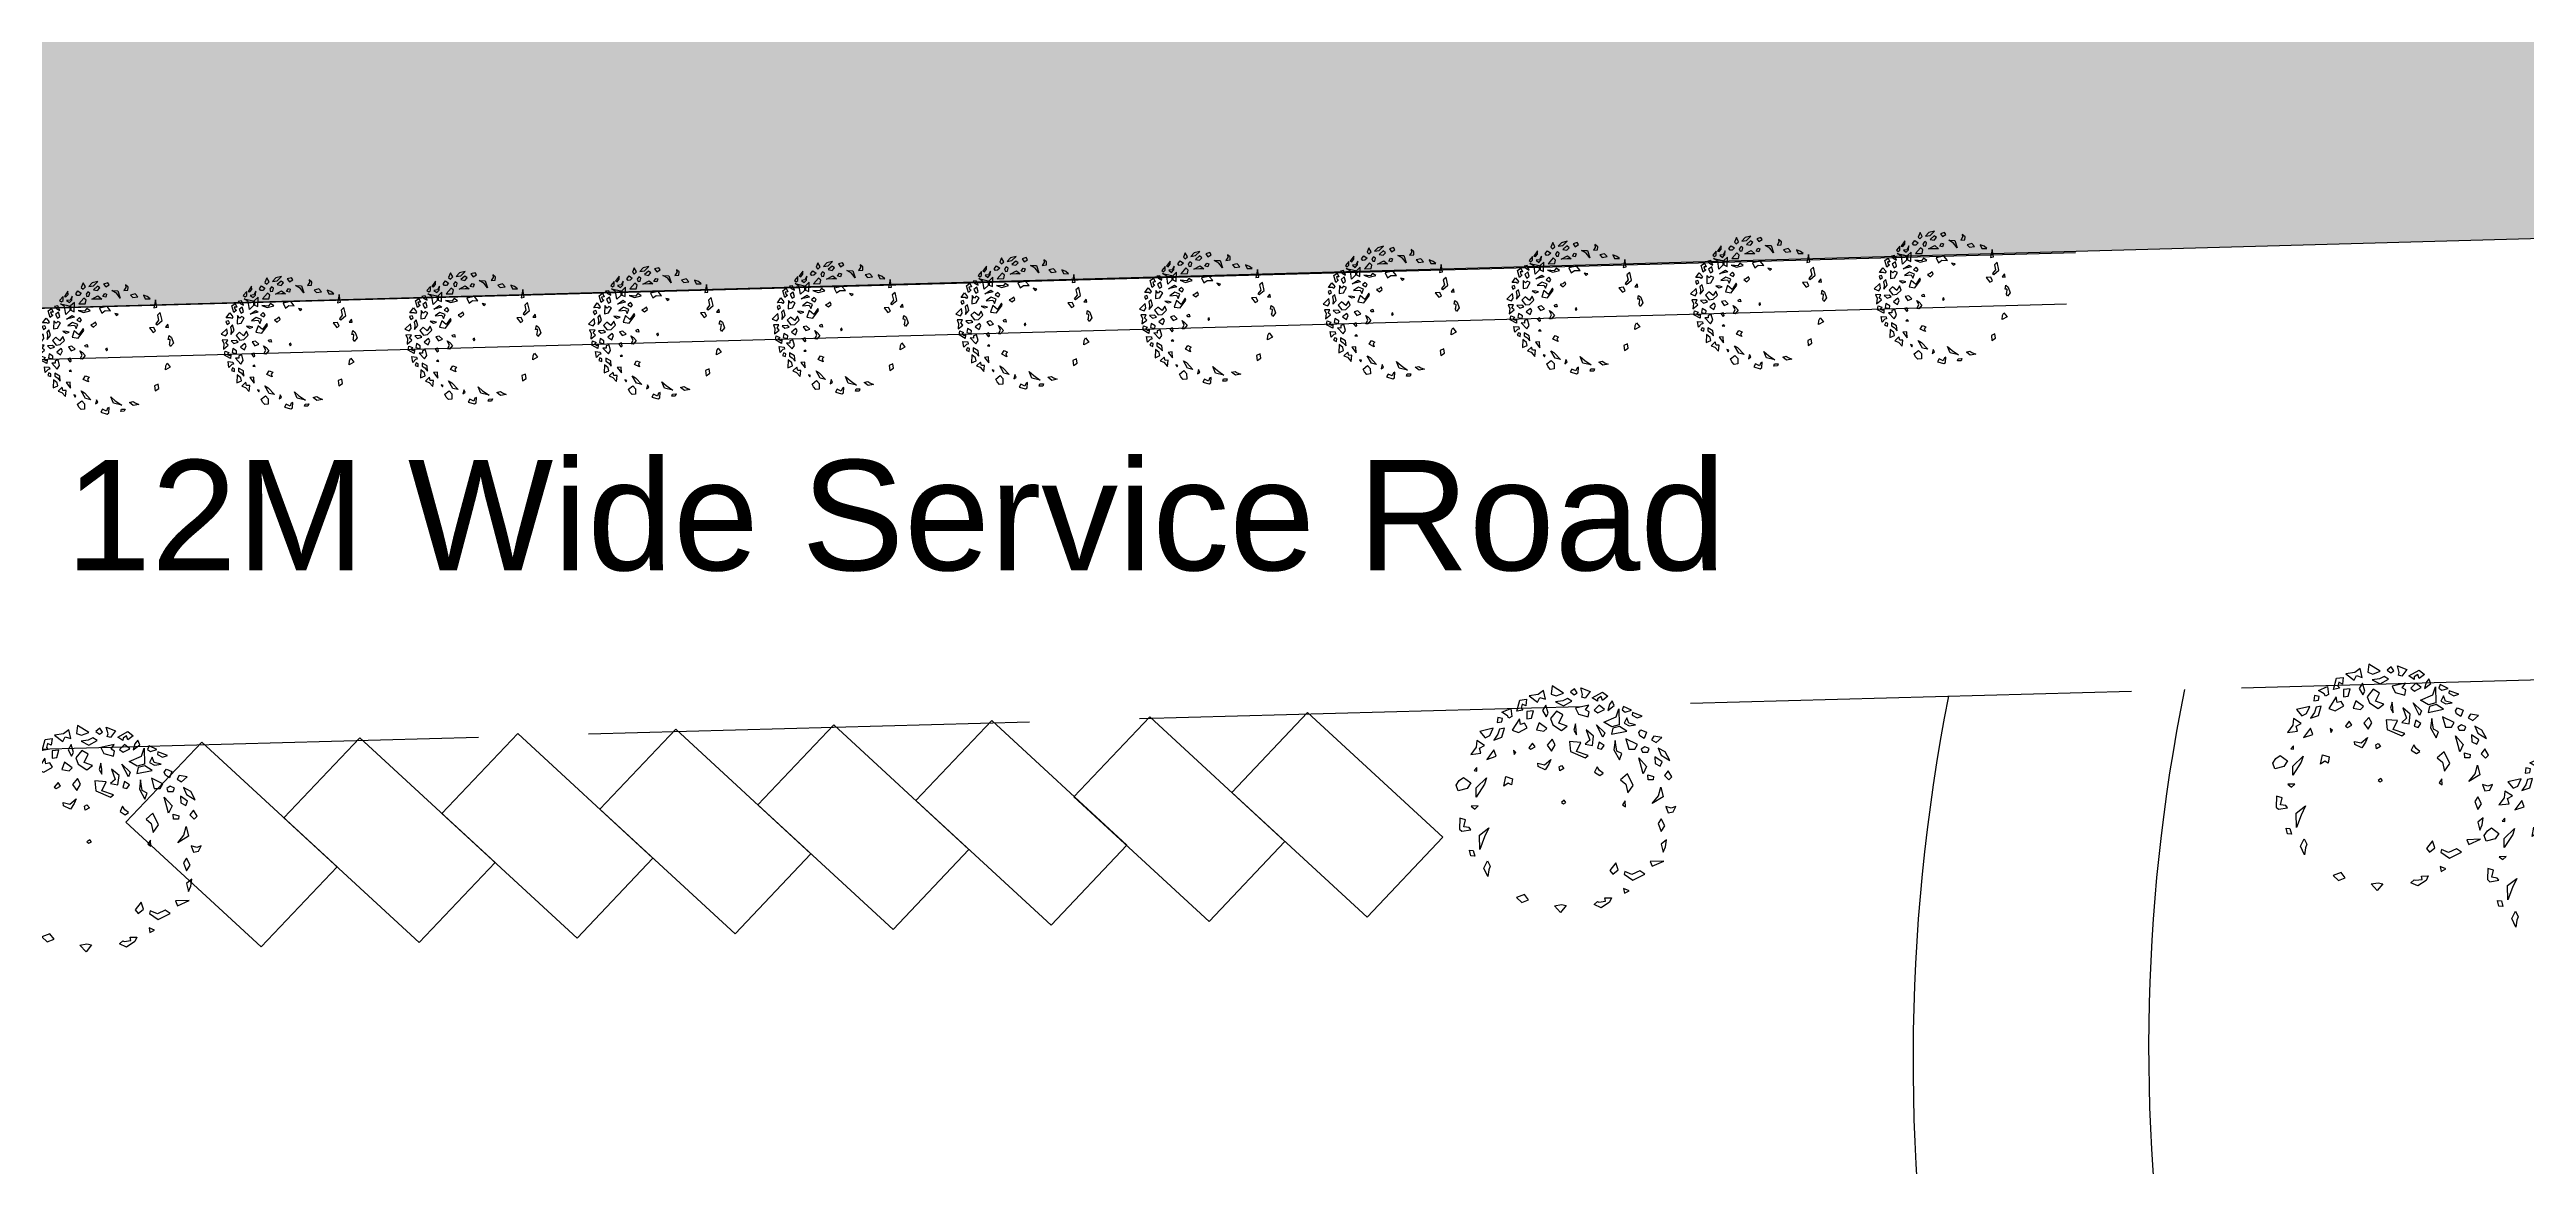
# Model space of a CAD drawing. Header units: inches. Extents: x 625 to 2719, y 1 to 1360.
# Drawn here: x 1426.9 to 1494.3, y 298.5 to 328.8 of the extents above; entities that cross this region are included whole.
import ezdxf

# ---------------------------------------------------------------- set-up
doc = ezdxf.new("R2010")
doc.units = ezdxf.units.IN
doc.header["$MEASUREMENT"] = 0
doc.linetypes.add('ACAD_ISO02W100', pattern=[15, 12, -3])
doc.layers.add('CAY', color=94, linetype='Continuous')
doc.layers.add('DIENHOA', color=3, linetype='Continuous')
doc.styles.get("Standard").update_dxf_attribs({"font": 'arial.ttf'})
doc.dimstyles.get("Standard").update_dxf_attribs({"dimtxt": 0.18, "dimasz": 0.18, "dimexe": 0.18, "dimexo": 0.0625, "dimgap": 0.09, "dimtad": 0, "dimtih": 1, "dimtoh": 1, "dimdec": 4, "dimzin": 0, "dimdsep": 46, "dimtxsty": 'Standard', "dimcen": 0.09, "dimadec": 0, "dimazin": 0, "dimtfac": 1, "dimtdec": 4, "dimtofl": 0, "dimtmove": 0, "dimatfit": 3, "dimfxl": 1, "dimtolj": 1, "dimtzin": 0, "dimarcsym": 0})

# ---------------------------------------------------------------- blocks, each defined once
blk = doc.blocks.new('*D62')
at = {"color": 0, "lineweight": -2, "transparency": 16777216}
for start, end in [(183.67762, 223.75571), (229.9138, 269.81566)]:
    blk.add_arc((1539.627, 324.951), 4.95, start, end, dxfattribs=at)
at = {"color": 0, "transparency": 16777216}
for points in [[(1534.657, 324.632), (1534.717, 324.634), (1534.678, 324.813)], [(1539.61, 320.03), (1539.611, 319.97), (1539.791, 320.003)]]:
    blk.add_solid(points, dxfattribs=at)
at = {"layer": 'Defpoints', "color": 0, "transparency": 16777216}
for p in [(1539.627, 324.951), (1539.627, 324.951), (1535.415, 322.35), (1368.404, 320.185), (1543.224, 216.462)]:
    blk.add_point(p, dxfattribs=at)
at = {"color": 0, "transparency": 16777216, "insert": (1536.235, 321.345), "char_height": 0.18, "attachment_point": 5}
blk.add_mtext('\\A1;90°', dxfattribs=at)
blk = doc.blocks.new('*D63')
at = {"color": 0, "lineweight": -2, "transparency": 16777216}
for start, end in [(94.0195, 146.4898), (151.45018, 203.98504)]:
    blk.add_arc((1543.224, 216.462), 4.864, start, end, dxfattribs=at)
at = {"color": 0, "transparency": 16777216}
for points in [[(1542.882, 221.344), (1542.885, 221.284), (1543.063, 221.324)], [(1538.807, 214.497), (1538.753, 214.472), (1538.856, 214.322)]]:
    blk.add_solid(points, dxfattribs=at)
at = {"layer": 'Defpoints', "color": 0, "transparency": 16777216}
for p in [(1540.411, 301.298), (1540.1, 220.19), (1543.224, 216.462), (1543.224, 216.462), (1476.539, 183.786)]:
    blk.add_point(p, dxfattribs=at)
at = {"color": 0, "transparency": 16777216, "insert": (1539.055, 218.967), "char_height": 0.18, "attachment_point": 5}
blk.add_mtext('\\A1;114°', dxfattribs=at)
blk = doc.blocks.new('Cay01-mb')
at = {"layer": 'DIENHOA'}
for p, q in [((-645, 1301), (-522, 1333)), ((-578, 1246), (-645, 1301)), ((-522, 1333), (-522, 1226)), ((-449, 1284), (-386, 1423)), ((-386, 1423), (-298, 1419)), ((-366, 1367), (-386, 1316)), ((-386, 1316), (-369, 1287)), ((-322, 1335), (-366, 1367)), ((-298, 1419), (-322, 1335)), ((-140, 1458), (-258, 1458)), ((-258, 1458), (-165, 1361)), ((-165, 1361), (-123, 1415)), ((-64, 1501), (-140, 1458)), ((-123, 1415), (-55, 1382)), ((-64, 1307), (-114, 1242)), ((-55, 1382), (-64, 1501)), ((-47, 1199), (-64, 1307)), ((57, 1540), (29, 1436)), ((29, 1436), (88, 1404)), ((189, 1426), (57, 1540)), ((164, 1328), (71, 1328)), ((71, 1328), (164, 1263)), ((88, 1404), (189, 1426)), ((231, 1350), (164, 1328)), ((164, 1263), (282, 1307)), ((282, 1307), (231, 1350)), ((341, 1458), (282, 1426)), ((282, 1426), (324, 1382)), ((324, 1382), (366, 1404)), ((366, 1404), (341, 1458)), ((417, 1339), (434, 1371)), ((459, 1317), (417, 1339)), ((425, 1458), (535, 1393)), ((434, 1371), (425, 1458)), ((535, 1393), (459, 1317)), ((552, 1307), (695, 1361)), ((611, 1253), (552, 1307)), ((670, 1307), (619, 1285)), ((678, 1253), (670, 1307)), ((754, 1296), (678, 1253)), ((695, 1361), (754, 1296)), ((-1022, 986), (-1045, 902)), ((-932, 908), (-1022, 986)), ((-789, 1112), (-964, 1099)), ((-964, 1099), (-910, 1006)), ((-910, 1006), (-846, 1025)), ((-846, 1025), (-789, 1112)), ((-739, 1025), (-804, 959)), ((-804, 959), (-693, 979)), ((-706, 1088), (-739, 1025)), ((-705, 1242), (-724, 1177)), ((-724, 1177), (-663, 1176)), ((-640, 1093), (-706, 1088)), ((-649, 1221), (-705, 1242)), ((-693, 979), (-640, 1093)), ((-663, 1176), (-649, 1221)), ((-567, 1211), (-578, 1246)), ((-522, 1226), (-567, 1211)), ((-430, 1181), (-547, 1048)), ((-547, 1048), (-468, 1005)), ((-468, 1005), (-347, 1050)), ((-369, 1287), (-449, 1284)), ((-427, 1107), (-430, 1181)), ((-375, 1114), (-427, 1107)), ((-347, 1050), (-375, 1114)), ((-319, 1261), (-334, 1169)), ((-334, 1169), (-274, 1168)), ((-231, 1257), (-319, 1261)), ((-274, 1168), (-231, 1257)), ((-182, 1091), (-232, 1004)), ((-232, 1004), (-140, 972)), ((-97, 1004), (-182, 1091)), ((-140, 972), (-97, 1004)), ((-114, 1242), (-81, 1155)), ((-81, 1155), (-47, 1199)), ((63, 1209), (-30, 1123)), ((-30, 1123), (-13, 1037)), ((-13, 1037), (88, 950)), ((139, 1145), (63, 1209)), ((71, 1047), (139, 1145)), ((172, 993), (71, 1047)), ((88, 950), (172, 993)), ((282, 1004), (248, 928)), ((282, 928), (282, 1004)), ((493, 1220), (316, 1209)), ((316, 1209), (341, 1123)), ((341, 1123), (459, 1069)), ((442, 1166), (493, 1220)), ((484, 1134), (442, 1166)), ((459, 1069), (484, 1134)), ((627, 1199), (552, 1145)), ((552, 1145), (594, 1101)), ((594, 1101), (686, 1134)), ((619, 1285), (611, 1253)), ((686, 1134), (627, 1199)), ((653, 972), (821, 1015)), ((745, 896), (653, 972)), ((762, 1188), (728, 1112)), ((728, 1112), (821, 1166)), ((804, 1231), (762, 1188)), ((821, 1166), (804, 1231)), ((821, 1015), (872, 1112)), ((872, 1112), (846, 907)), ((939, 1134), (914, 1091)), ((914, 1091), (948, 1058)), ((956, 983), (914, 918)), ((1032, 1069), (939, 1134)), ((948, 1058), (1032, 1069)), ((973, 907), (956, 983)), ((1040, 1037), (1032, 1004)), ((1032, 1004), (1091, 961)), ((1158, 972), (1040, 1037)), ((1091, 961), (1158, 972)), ((-1045, 902), (-1128, 819)), ((-1128, 819), (-994, 815)), ((-1002, 883), (-932, 908)), ((-994, 815), (-1002, 883)), ((-822, 831), (-932, 723)), ((-932, 723), (-805, 745)), ((-805, 745), (-822, 831)), ((-544, 756), (-569, 788)), ((-569, 788), (-569, 734)), ((-569, 734), (-544, 756)), ((-308, 842), (-367, 788)), ((-367, 788), (-342, 766)), ((-342, 766), (-283, 788)), ((-283, 788), (-308, 842)), ((-47, 853), (-123, 788)), ((-123, 788), (-81, 702)), ((-81, 702), (-22, 777)), ((-22, 777), (-47, 853)), ((172, 788), (164, 658)), ((164, 658), (341, 550)), ((316, 756), (172, 788)), ((240, 648), (316, 756)), ((383, 572), (240, 648)), ((248, 928), (273, 864)), ((273, 864), (282, 928)), ((434, 766), (366, 723)), ((366, 723), (459, 691)), ((493, 810), (408, 907)), ((408, 907), (434, 766)), ((459, 691), (493, 810)), ((552, 723), (518, 648)), ((518, 648), (568, 626)), ((552, 950), (644, 831)), ((611, 777), (552, 950)), ((611, 669), (552, 723)), ((568, 626), (611, 669)), ((644, 831), (611, 777)), ((754, 874), (728, 799)), ((728, 799), (931, 810)), ((762, 712), (728, 594)), ((846, 907), (745, 896)), ((846, 885), (754, 874)), ((762, 572), (762, 712)), ((931, 810), (846, 885)), ((1040, 615), (905, 712)), ((905, 712), (922, 572)), ((914, 918), (973, 874)), ((1057, 874), (973, 907)), ((973, 874), (1057, 874)), ((1082, 766), (1116, 799)), ((1091, 723), (1082, 766)), ((1141, 680), (1091, 723)), ((1116, 799), (1184, 756)), ((1184, 756), (1141, 680)), ((1268, 691), (1234, 648)), ((1234, 648), (1285, 604)), ((1369, 658), (1268, 691)), ((1285, 604), (1369, 658)), ((-1379, 453), (-1328, 507)), ((-1362, 377), (-1379, 453)), ((-1244, 388), (-1362, 377)), ((-1328, 507), (-1269, 539)), ((-1269, 539), (-1185, 453)), ((-1185, 453), (-1244, 388)), ((-1008, 410), (-1143, 259)), ((-1143, 259), (-1126, 377)), ((-1126, 377), (-974, 485)), ((-1075, 637), (-1117, 604)), ((-1117, 604), (-1084, 594)), ((-1084, 594), (-1075, 637)), ((-974, 485), (-1008, 410)), ((-763, 345), (-721, 464)), ((-704, 377), (-763, 345)), ((-721, 464), (-637, 421)), ((-662, 345), (-704, 377)), ((-637, 421), (-662, 345)), ((-283, 572), (-199, 539)), ((-283, 529), (-283, 572)), ((-199, 475), (-283, 529)), ((-199, 539), (-106, 594)), ((-140, 539), (-199, 475)), ((-106, 594), (-140, 539)), ((-13, 485), (21, 496)), ((-13, 431), (-13, 485)), ((46, 453), (-13, 431)), ((21, 496), (46, 453)), ((341, 550), (383, 572)), ((476, 410), (434, 345)), ((434, 345), (493, 291)), ((501, 356), (476, 410)), ((543, 313), (501, 356)), ((728, 594), (779, 453)), ((821, 529), (762, 572)), ((779, 453), (821, 529)), ((922, 572), (998, 561)), ((998, 561), (1040, 615)), ((1049, 313), (1032, 442)), ((1032, 442), (1116, 313)), ((1133, 572), (1082, 550)), ((1082, 550), (1091, 507)), ((1091, 507), (1158, 496)), ((1184, 539), (1133, 572)), ((1158, 496), (1184, 539)), ((1243, 421), (1234, 334)), ((1234, 334), (1293, 291)), ((1327, 345), (1243, 421)), ((1293, 291), (1327, 345)), ((1386, 464), (1302, 529)), ((1302, 529), (1327, 431)), ((1327, 431), (1428, 345)), ((1428, 345), (1386, 464)), ((-1395, 21), (-1421, -120)), ((-1328, -12), (-1395, 21)), ((-1134, 140), (-1227, 151)), ((-1227, 151), (-1185, 107)), ((-1185, 107), (-1134, 140)), ((-13, 42), (-55, 21)), ((-55, 21), (-30, -1)), ((-30, -1), (4, 10)), ((4, 10), (-13, 42)), ((493, 291), (543, 313)), ((855, 259), (754, 194)), ((754, 194), (813, 129)), ((813, 129), (821, 10)), ((821, 10), (905, 96)), ((905, 96), (855, 259)), ((1057, 226), (1049, 313)), ((1116, 313), (1057, 226)), ((1108, 140), (1116, 205)), ((1175, 129), (1108, 140)), ((1116, 205), (1184, 172)), ((1184, 172), (1175, 129)), ((1209, -87), (1259, 21)), ((1259, 21), (1268, -109)), ((1386, 215), (1327, 161)), ((1327, 161), (1377, 96)), ((1377, 96), (1420, 129)), ((1420, 129), (1386, 215)), ((-1421, -120), (-1395, -152)), ((-1395, -152), (-1277, -152)), ((-1362, -98), (-1328, -12)), ((-1294, -120), (-1362, -98)), ((-1277, -152), (-1294, -120)), ((-1202, -422), (-1176, -238)), ((-1117, -271), (-1202, -422)), ((-1176, -238), (-1041, -163)), ((-1041, -163), (-1117, -271)), ((771, -87), (728, -130)), ((728, -130), (762, -163)), ((762, -163), (771, -87)), ((1116, -174), (1209, -87)), ((1268, -109), (1116, -174)), ((1352, -271), (1285, -238)), ((1285, -238), (1302, -325)), ((1411, -260), (1352, -271)), ((1369, -325), (1411, -260)), ((-1328, -487), (-1336, -411)), ((-1336, -411), (-1286, -422)), ((-1277, -498), (-1328, -487)), ((-1286, -422), (-1277, -498)), ((-1185, -671), (-1126, -584)), ((-1126, -584), (-1100, -660)), ((1200, -390), (1150, -444)), ((1150, -444), (1175, -552)), ((1175, -552), (1234, -487)), ((1234, -487), (1200, -390)), ((1302, -325), (1369, -325)), ((-1151, -790), (-1185, -671)), ((-1126, -703), (-1151, -790)), ((-1100, -660), (-1126, -703)), ((526, -865), (434, -952)), ((434, -952), (467, -1006)), ((467, -1006), (543, -962)), ((543, -962), (526, -865)), ((1150, -941), (973, -919)), ((973, -919), (990, -984)), ((990, -984), (1150, -941)), ((1226, -671), (1150, -714)), ((1150, -714), (1158, -822)), ((1158, -822), (1200, -757)), ((1200, -757), (1226, -671)), ((-713, -1092), (-822, -1114)), ((-822, -1114), (-763, -1189)), ((-763, -1189), (-671, -1168)), ((-671, -1168), (-713, -1092)), ((577, -1211), (577, -1276)), ((644, -1254), (577, -1211)), ((577, -1276), (644, -1254)), ((627, -995), (611, -1027)), ((611, -1027), (712, -1124)), ((712, -1049), (627, -995)), ((821, -1016), (712, -1049)), ((712, -1124), (880, -1070)), ((880, -1070), (821, -1016)), ((-283, -1395), (-350, -1297)), ((-350, -1297), (-258, -1297)), ((-199, -1319), (-283, -1395)), ((-258, -1297), (-199, -1319)), ((164, -1362), (214, -1330)), ((248, -1416), (164, -1362)), ((214, -1330), (231, -1341)), ((231, -1341), (316, -1341)), ((366, -1362), (248, -1416)), ((316, -1341), (316, -1297)), ((316, -1297), (400, -1308)), ((400, -1308), (366, -1362))]:
    blk.add_line(p, q, dxfattribs=at)
blk = doc.blocks.new('*U50')
at = {"layer": 'CAY', "xscale": 0.001250988911872618, "yscale": 0.001250988911872618, "zscale": 0.001250988911872618, "rotation": 83.16401285125782}
blk.add_blockref('Cay01-mb', (1.419, 0.245), dxfattribs=at)
blk = doc.blocks.new('*U51')
at = {"color": 0, "linetype": 'ByBlock', "lineweight": -2, "transparency": 16777216, "rotation": 1.569682326925454}
for p in [(1457.025, 321.239), (1462.023, 321.376), (1467.021, 321.513), (1472.019, 321.65), (1477.017, 321.787), (1432.034, 320.555), (1437.032, 320.691), (1442.03, 320.828), (1447.029, 320.965), (1452.027, 321.102), (1427.036, 320.418)]:
    blk.add_blockref('*U50', p, dxfattribs=at)

msp = doc.modelspace()

# ---------------------------------------------------------------- hatches: boundary and pattern name
at = {"true_color": 0x939598, "transparency": 33554549}
h = msp.add_hatch(color=252, dxfattribs=at)
h.dxf.hatch_style = 1
h.paths.add_polyline_path([(1368.68494, 349.02395), (1264.21842, 347.46031), (1264.21842, 320.46031), (1368.68494, 322.02395), (1368.40441, 320.18532), (1539.62685, 324.95052), (1541.25115, 327.94293), (1720.67359, 327.94293), (1720.67359, 354.94293), (1543.68154, 354.94293)])
h.paths.add_polyline_path([(1579.32017, 339.8314), (1595.96955, 339.8314), (1595.96955, 346.01353), (1579.32017, 346.01353)], flags=24)
h.paths.add_polyline_path([(1298.47494, 334.08157), (1335.14616, 334.08157), (1335.14616, 340.2637), (1298.47494, 340.2637)], flags=24)
h.paths.add_polyline_path([(1386.08868, 333.75165), (1428.10709, 333.75165), (1428.10709, 339.93378), (1386.08868, 339.93378)], flags=24)

# ---------------------------------------------------------------- linework, layer by layer
at = {"linetype": 'ACAD_ISO02W100'}
msp.add_line((1366.56497, 308.12948), (1540.02454, 312.95694), dxfattribs=at)
for points in [[(1368.40441, 320.18532), (1539.62685, 324.95052), (1543.22412, 216.46206), (1476.53912, 183.78559), (1404.31728, 183.6914), (1351.01902, 206.24023), (1368.68494, 322.02395), (1264.21842, 320.46031)], [(1392.29766, 320.85022), (1482.00077, 323.30835)], [(1392.04925, 319.4588), (1481.75236, 321.91693)]]:
    msp.add_lwpolyline(points)
for points in [[(1498.35556, 260.4405), (1491.07122, 276.30571, -0.1881462), (1484.97296, 311.42483)], [(1370.45107, 267.30007), (1370.86645, 243.72586), (1400.45523, 207.26557), (1471.92674, 209.27504), (1492.79796, 238.63736, 0.27485412), (1494.04924, 253.95886), (1485.54924, 273.95886, -0.19249332), (1478.55112, 311.24611, -18.48603637)]]:
    msp.add_lwpolyline(points, format="xyb")
for points in [[(1462.71827, 305.23724), (1464.78228, 307.41436), (1461.103, 310.80453), (1459.03899, 308.62741)], [(1436.926, 304.54591), (1438.99001, 306.72303), (1435.31073, 310.1132), (1433.24672, 307.93608)], [(1441.22463, 304.66399), (1443.28864, 306.84112), (1439.60937, 310.23129), (1437.54536, 308.05416)], [(1445.52327, 304.78208), (1447.58728, 306.9592), (1443.908, 310.34937), (1441.84399, 308.17225)], [(1449.8219, 304.90017), (1451.88591, 307.07729), (1448.20664, 310.46746), (1446.14263, 308.29034)], [(1454.12054, 305.01825), (1456.18455, 307.19538), (1452.50527, 310.58555), (1450.44126, 308.40843)], [(1458.41963, 305.11915), (1460.48364, 307.29628), (1456.80436, 310.68645), (1454.74036, 308.50932)], [(1432.62736, 304.42782), (1434.69137, 306.60494), (1431.0121, 309.99511), (1428.94809, 307.81799)]]:
    msp.add_lwpolyline(points, close=True)

# ---------------------------------------------------------------- block references
msp.add_blockref('*U51', (0, 0))
at = {"layer": 'CAY', "xscale": 0.002084981519787696, "yscale": 0.002084981519787696, "zscale": 0.002084981519787696, "rotation": 8.769938646110027}
for p in [(1490.34985, 308.92596), (1468.12711, 308.32968), (1428.00057, 307.25948), (1496.10165, 306.95612)]:
    msp.add_blockref('Cay01-mb', p, dxfattribs=at)

# ---------------------------------------------------------------- texts
at = {"insert": (1427.30263, 317.66808), "char_height": 3, "attachment_point": 1}
msp.add_mtext_dynamic_manual_height_columns('12M Wide Service Road', width=58.2319059, gutter_width=1, heights=[0], dxfattribs=at)

# ---------------------------------------------------------------- dimensions: what is measured, and where the dimension line sits
for base, line1, line2, picture, middle in [((1535.41487, 322.34957), ((1539.62685, 324.95052), (1543.22412, 216.46206)), ((1368.40441, 320.18532), (1539.62685, 324.95052)), '*D62', (1536.23477, 321.34505)), ((1540.09961, 220.18995), ((1543.22412, 216.46206), (1476.53912, 183.78559)), ((1540.41111, 301.29842), (1543.22412, 216.46206)), '*D63', (1539.05465, 218.96711))]:
    dim = msp.add_angular_dim_2l(base=base, line1=line1, line2=line2, dimstyle='Standard')
    dim.commit()
    dim.dimension.update_dxf_attribs({"geometry": picture, "text_midpoint": middle})

doc.saveas('drawing.dxf')
